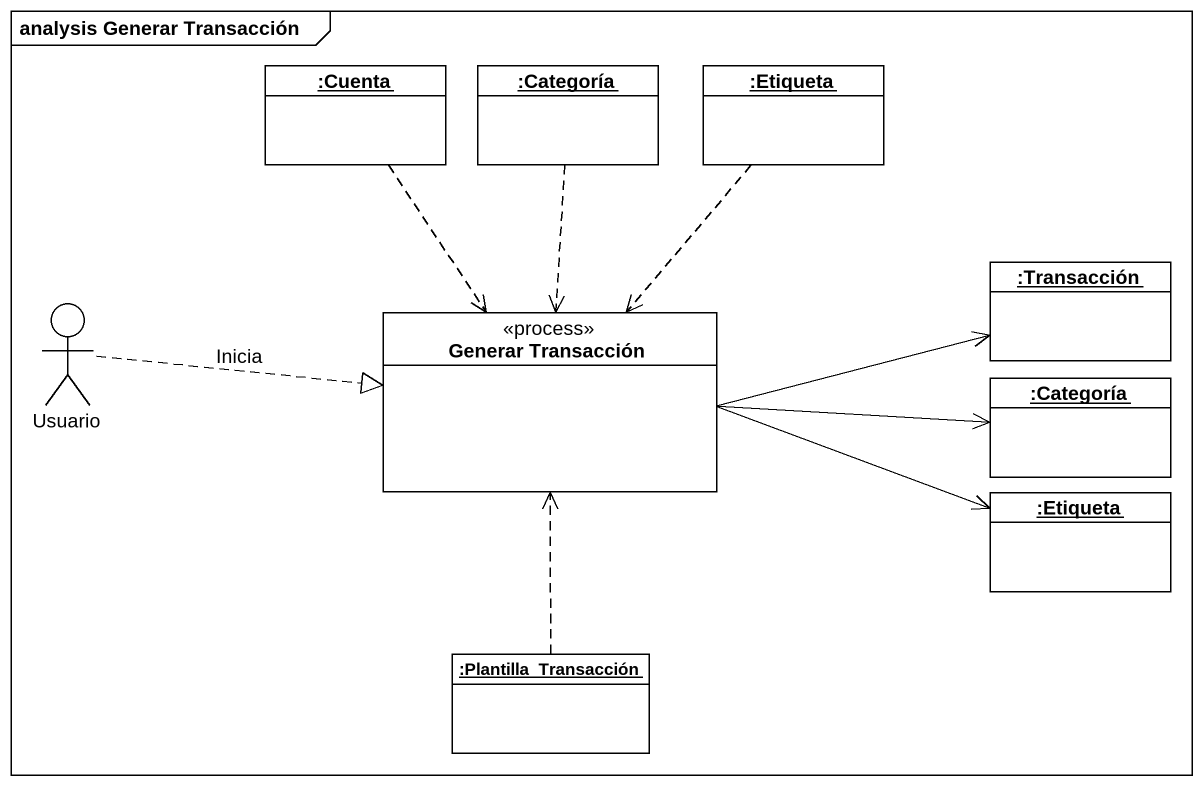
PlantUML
@startuml
mainframe analysis Generar Transacción
allowmixing
hide circle
hide empty members
object ":Cuenta" as Cuenta
object ":Categoría" as Categoría
object ":Etiqueta" as Etiqueta
object ":Transacción" as Transacción
actor Usuario
class "Generar Transacción" as Generar_Transacción <<process>>
object ":Categoría" as Categoría_2
object ":Etiqueta" as Etiqueta_2
object ":Plantilla_Transacción" as Plantilla_Transacción
Cuenta ..> Generar_Transacción
Categoría ..> Generar_Transacción
Etiqueta ..> Generar_Transacción
Usuario .right.|> Generar_Transacción : Inicia
Generar_Transacción -right-> Transacción
Generar_Transacción -right-> Categoría_2
Generar_Transacción -right-> Etiqueta_2
Plantilla_Transacción .up.> Generar_Transacción
@enduml
